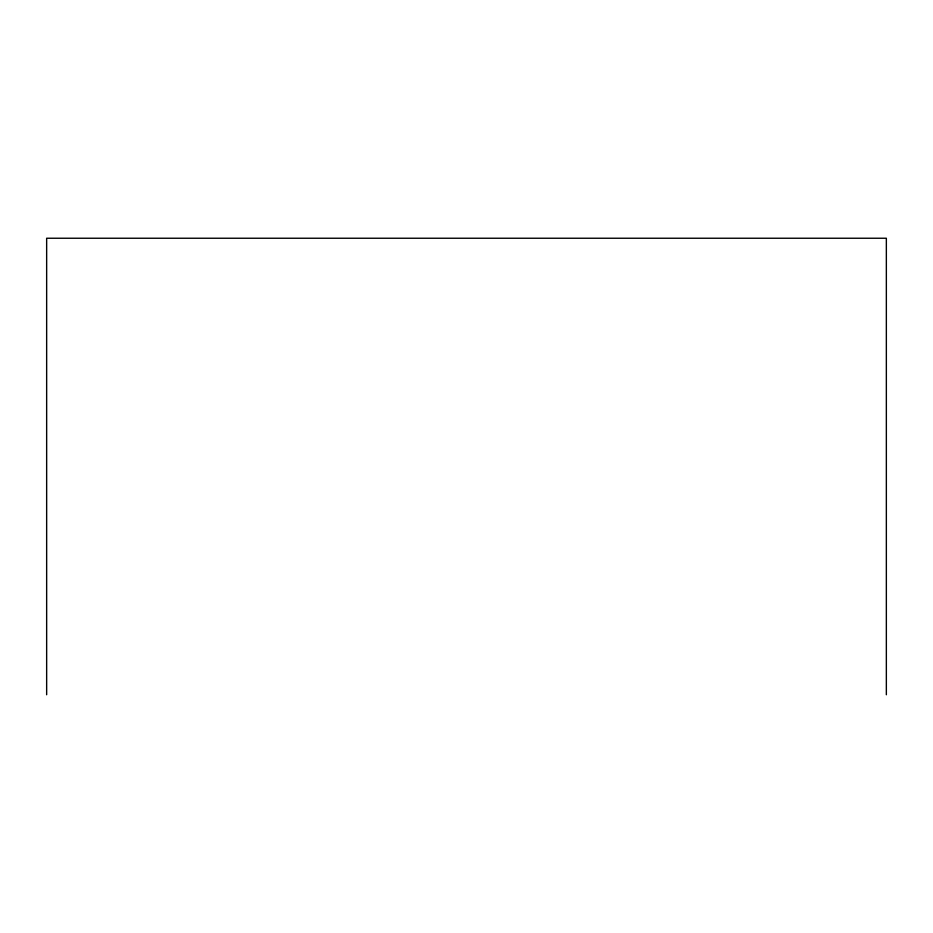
<?xml version="1.0" encoding="UTF-8"?>
<svg xmlns="http://www.w3.org/2000/svg" width="933" height="933" viewBox="0 0 933 933"><rect width="100%" height="100%" fill="white"/><g stroke="black" fill="none" stroke-linecap="round" stroke-linejoin="round"><path stroke-width="1.4" d="M886.35 694.758L886.35 238.242L46.65 238.242L46.65 694.758"/></g></svg>
